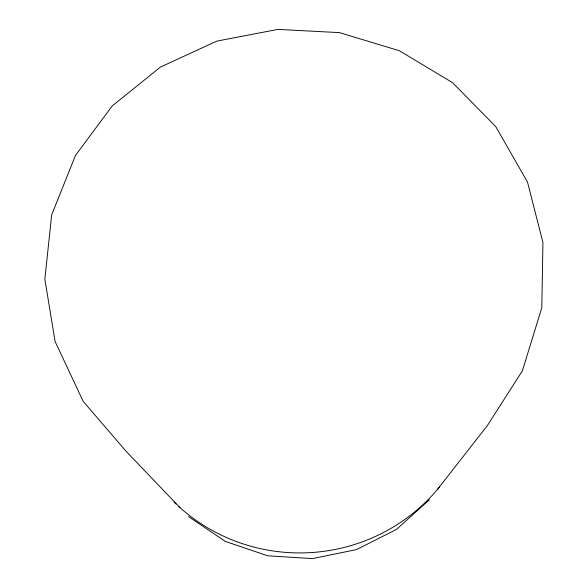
<?xml version="1.0" encoding="UTF-8"?>
<svg xmlns="http://www.w3.org/2000/svg" width="588" height="588" viewBox="0 0 588 588"><rect width="100%" height="100%" fill="white"/><g stroke="black" fill="none" stroke-linecap="round" stroke-linejoin="round"><path stroke-width="0.88" d="M437.266 489.679L487.467 425.44L522.401 370.785L541.805 307.686L542.937 242.44L527.502 182.104L495.757 126.596L452.459 82.592L399.392 50.73L339.46 32.619L277.896 29.4L216.766 41.138L160.392 67.091L112.227 105.936L75.448 155.489L51.663 214.907L44.857 279.212L55.081 341.444L83.165 401.339L125.553 450.68L179.987 507.672M429.402 499.741L396.466 529.428L356.556 549.574L312.551 558.6L267.702 555.8L225.329 541.416L188.513 516.595M439.611 486.857A178.495 174.805 -2.9 0 1 178.649 506.466M176.003 504.012A178.495 174.805 -2.9 0 1 174.041 502.137"/></g></svg>
